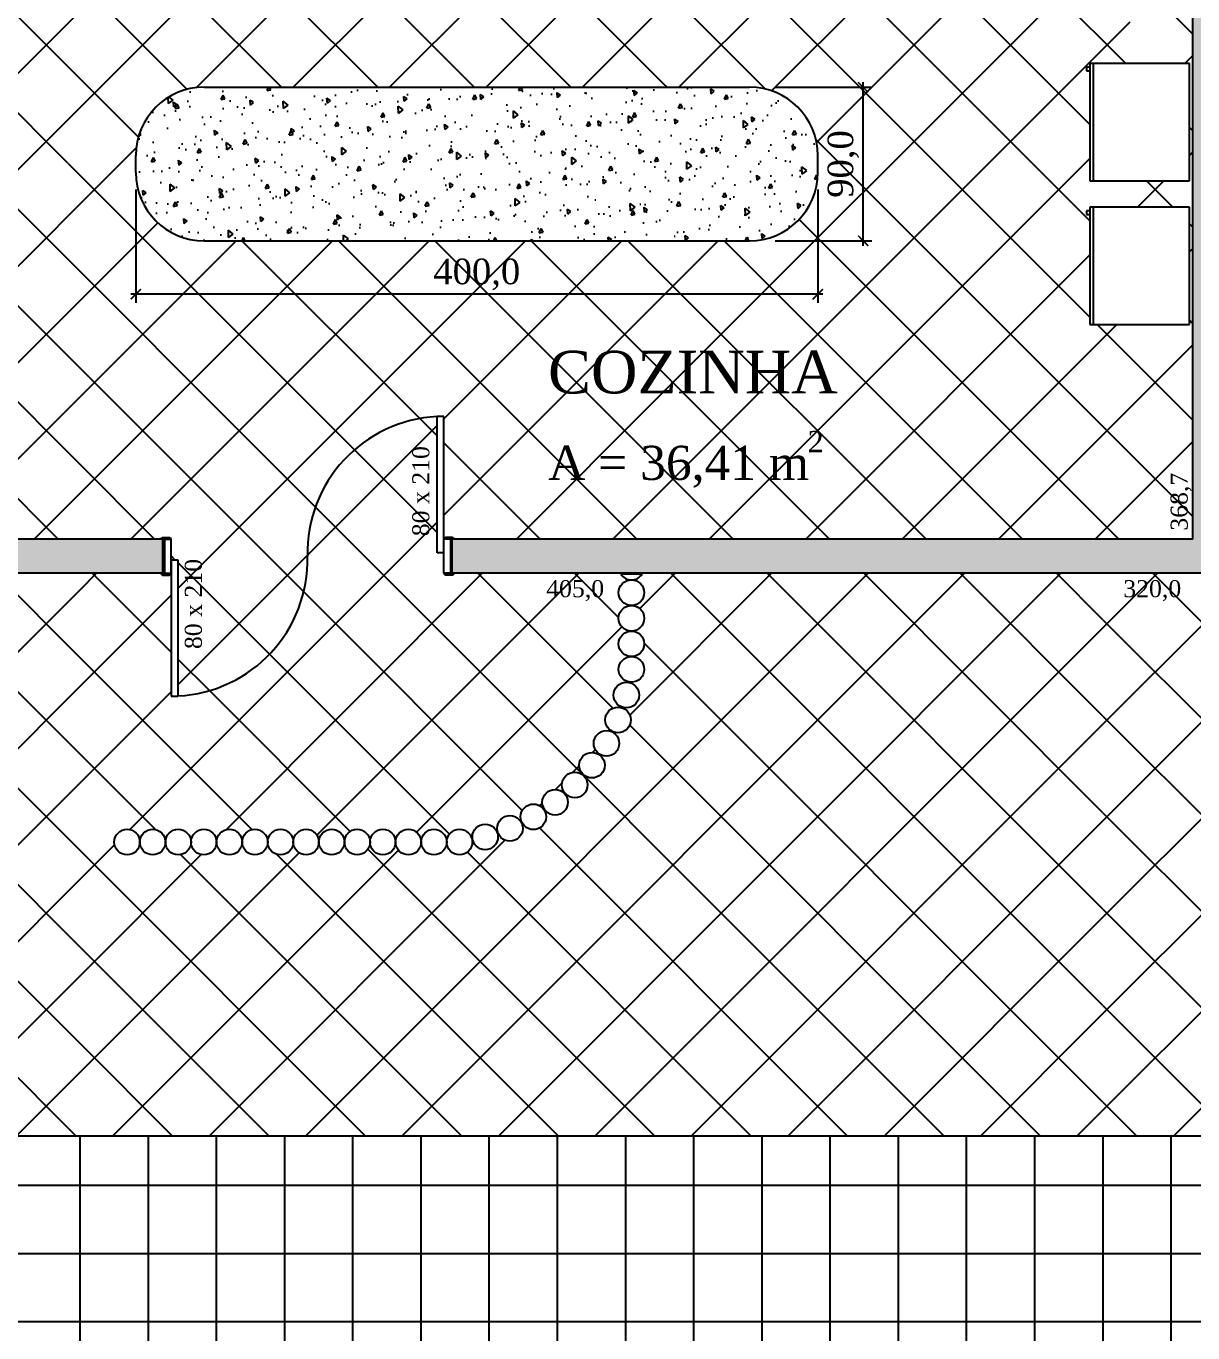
# Model space of a CAD drawing. Header units: millimetres. Extents: x 5728 to 12128, y -948 to 8052.
# Drawn here: x 7314 to 7998, y 2837 to 3603 of the extents above; entities that cross this region are included whole.
import ezdxf
from ezdxf.enums import TextEntityAlignment as Align

# ---------------------------------------------------------------- set-up
doc = ezdxf.new("R2010")
doc.units = ezdxf.units.MM
doc.header["$MEASUREMENT"] = 0
for name, color, linetype in [('001 - 0.150 Color', 1, 'Continuous'), ('004 - 0.150 Color', 4, 'Continuous'), ('005 - 0.350 Color', 5, 'Continuous'), ('007 - 0.200', 7, 'Continuous'), ('031 - 0.250 Color', 31, 'Continuous'), ('253 - 0.150 Color', 253, 'Continuous')]:
    doc.layers.add(name, color=color, linetype=linetype)
doc.styles.add('style4', font='romantic.ttf')
doc.dimstyles.new('Externa', dxfattribs={"dimtxt": 15, "dimasz": 6, "dimexe": 5, "dimexo": 15, "dimgap": 2.5, "dimtad": 1, "dimdec": 1, "dimzin": 4, "dimtxsty": 'style4', "dimblk": 'ARCHTICK', "dimcen": 6, "dimdle": 3, "dimclrd": 256, "dimclre": 256, "dimclrt": 256, "dimadec": 4, "dimazin": 1, "dimtfac": 1, "dimtdec": 1, "dimtmove": 0, "dimatfit": 3, "dimldrblk": 'ARCHTICK', "dimfxl": 1, "dimlwd": -1, "dimlwe": -1, "dimarcsym": 0})
pattern_1 = [(45, (0, 0), (-28.28421, 28.28421), []), (135, (0, 0), (-28.28421, -28.28421), [])]

# ---------------------------------------------------------------- blocks, each defined once
blk = doc.blocks.new('_ArchTick')
at = {"color": 0, "const_width": 0.15}
blk.add_lwpolyline([(-0.5, -0.5), (0.5, 0.5)], dxfattribs=at)
blk = doc.blocks.new('*D2')
at = {"layer": '007 - 0.200', "ltscale": 2.5}
for p, q in [((7378.23, 3507.28), (7378.23, 3440.94)), ((7778.23, 3507.28), (7778.23, 3440.94)), ((7781.23, 3445.94), (7375.23, 3445.94))]:
    blk.add_line(p, q, dxfattribs=at)
at = {"layer": 'Defpoints', "color": 0, "ltscale": 2.5}
for p in [(7378.23, 3522.28), (7778.23, 3522.28), (7378.23, 3445.94)]:
    blk.add_point(p, dxfattribs=at)
at = {"layer": '007 - 0.200', "ltscale": 2.5, "xscale": 6, "yscale": 6, "zscale": 6, "rotation": 180}
blk.add_blockref('_ArchTick', (7378.23, 3445.94), dxfattribs=at)
at = {"layer": '007 - 0.200', "ltscale": 2.5, "xscale": 6, "yscale": 6, "zscale": 6}
blk.add_blockref('_ArchTick', (7778.23, 3445.94), dxfattribs=at)
at = {"layer": '007 - 0.200', "ltscale": 2.5, "insert": (7578.23, 3457.53), "char_height": 15, "attachment_point": 5, "style": 'style4'}
blk.add_mtext('400,0', dxfattribs=at)
blk = doc.blocks.new('*D3')
at = {"layer": '007 - 0.200', "ltscale": 2.5}
for p, q in [((7753.23, 3567.28), (7809.88, 3567.28)), ((7804.88, 3474.28), (7804.88, 3570.28)), ((7753.23, 3477.28), (7809.88, 3477.28))]:
    blk.add_line(p, q, dxfattribs=at)
at = {"layer": 'Defpoints', "color": 0, "ltscale": 2.5}
for p in [(7738.23, 3567.28), (7804.88, 3567.28), (7738.23, 3477.28)]:
    blk.add_point(p, dxfattribs=at)
at = {"layer": '007 - 0.200', "ltscale": 2.5, "xscale": 6, "yscale": 6, "zscale": 6}
for p, rotation in [((7804.88, 3567.28), 90), ((7804.88, 3477.28), 270)]:
    blk.add_blockref('_ArchTick', p, dxfattribs=dict(at, rotation=rotation))
at = {"layer": '007 - 0.200', "ltscale": 2.5, "insert": (7793.29, 3522.28), "char_height": 15, "attachment_point": 5, "rotation": 90, "style": 'style4'}
blk.add_mtext('90,0', dxfattribs=at)

msp = doc.modelspace()

# ---------------------------------------------------------------- hatches: boundary and pattern name
at = {"layer": '005 - 0.350 Color', "ltscale": 2.5}
for points in [[(8053.63, 3302.28), (8013.23, 3302.28), (8013.23, 3671.06), (8032.7, 3690.53), (8029.36, 3693.87, -0.003026), (8029.36, 3693.87), (8022.09, 3701.14), (8005.73, 3684.78), (8002.06, 3688.45), (7991.45, 3677.85), (7998.23, 3671.06), (7998.23, 3302.28), (7563.73, 3302.28), (7563.73, 3282.28), (8053.63, 3282.28)], [(7394.13, 3302.28), (7258.23, 3302.28), (7258.23, 3350.55), (7243.23, 3350.55), (7243.23, 3302.28), (7202.83, 3302.28), (7202.83, 3282.28), (7394.13, 3282.28)]]:
    msp.add_hatch(color=256, dxfattribs=at).paths.add_polyline_path(points)
at = {"layer": '253 - 0.150 Color', "ltscale": 2.5}
h = msp.add_hatch(dxfattribs=at)
h.set_pattern_fill('NET', color=256, scale=12.5984, angle=45, style=0)
h.set_pattern_definition(pattern_1)
h.paths.add_polyline_path([(7324.98, 3737.81), (7322.15, 3740.64), (7321.66, 3740.14), (7313.88, 3747.92), (7258.3, 3692.34), (7266.08, 3684.56), (7265.58, 3684.07), (7268.16, 3681.49, -0.09902), (7268.41, 3681.24), (7272.27, 3682.28), (7292.98, 3605, 0.560267)], flags=17)
h.paths.add_polyline_path([(7688.02, 3755.28), (7444.27, 3755.28), (7411.1, 3722.11, -0.414214), (7361.61, 3722.11), (7335.44, 3748.27), (7329.22, 3742.05, -0.414214), (7329.22, 3740.64), (7326.39, 3737.81, -0.414214), (7324.98, 3737.81, -0.560267), (7292.98, 3605), (7289.12, 3603.97), (7268.71, 3680.13), (7265.58, 3677, -0.414214), (7264.17, 3677), (7258.23, 3671.06), (7258.23, 3522.59), (7378.23, 3522.59), (7378.23, 3527.28, -0.414214), (7418.23, 3567.28), (7688.02, 3567.28)])
h.paths.add_polyline_path([(7302.27, 3634.07), (7287.55, 3689.02), (7272.73, 3685.05), (7287.46, 3630.1)], flags=24)
h = msp.add_hatch(dxfattribs=at)
h.set_pattern_fill('NET', color=256, scale=12.5984, angle=45, style=0)
h.set_pattern_definition(pattern_1)
h.paths.add_polyline_path([(7998.23, 3467.88), (7996.23, 3467.84), (7996.23, 3428.16), (7937.9, 3428.16), (7937.9, 3492.74), (7935.82, 3492.74), (7935.82, 3494.83), (7937.9, 3494.83), (7937.9, 3496.91), (7996.23, 3496.91), (7996.23, 3467.84), (7998.23, 3467.88), (7998.23, 3547.1), (7996.23, 3547.1), (7996.23, 3512.39), (7937.9, 3512.39), (7937.9, 3576.97), (7935.82, 3576.97), (7935.82, 3579.06), (7937.9, 3579.06), (7937.9, 3581.14), (7996.23, 3581.14), (7996.23, 3547.1), (7998.23, 3547.1), (7998.23, 3671.06), (7992.3, 3677, -0.414214), (7990.88, 3677), (7987.76, 3680.13), (7967.35, 3603.97), (7963.49, 3605, -0.560267), (7931.49, 3737.81, -0.414214), (7930.07, 3737.81), (7927.24, 3740.64, -0.414214), (7927.24, 3742.05), (7921.02, 3748.27), (7916.55, 3743.8, -0.339454), (7838.09, 3733.47), (7835.27, 3735.1, 0.134912), (7812.2, 3741.12, -0.413629), (7810.35, 3739.28), (7705.44, 3739.28, -0.414214), (7703.59, 3741.13), (7703.59, 3755.28), (7688.02, 3755.28), (7688.02, 3567.28), (7738.23, 3567.28, -0.414214), (7778.23, 3527.28), (7778.23, 3517.28, -0.414214), (7738.23, 3477.28), (7688.02, 3477.28), (7688.02, 3302.28), (7998.23, 3302.28)])
h = msp.add_hatch(dxfattribs=at)
h.set_pattern_fill('AR-CONC', color=256, scale=0.15, angle=45, style=0)
h.set_pattern_definition([(95, (505.559, -396.484), (21.0142, 17.633007), [2.8575, -31.4325]), (40, (505.56, -396.484), (-24.00268, 16.52655), [2.286, -25.146]), (145.451, (507.31, -395.015), (-2.98832, 34.159536), [2.4285, -26.7135]), (91.1842, (500.17, -391.096), (33.21154, 24.29301), [4.28625, -47.14875]), (141.6356, (502.94, -389.07), (-1.06292, 51.42396), [3.64275, -40.07025]), (36.184, (500.17, -391.096), (-1.06284, 51.42396), [3.429, -37.719]), (66, (504.212, -389.75), (26.92808, 5.23429), [2.8575, -31.4325]), (11, (504.212, -389.75), (-12.98099, 26.09118), [2.286, -25.146]), (116.4514, (506.456, -389.313), (13.94701, 31.32547), [2.4285, -26.7135]), (82.5, (505.559, -396.484), (-8.64082, 9.296012), [0, -24.8412, 0, -25.527, 0, -25.24125]), (52.5, (505.559, -396.484), (-3.53846, 17.71305), [0, -14.5542, 0, -24.2697, 0, -9.62025]), (12.5, (499.551, -402.492), (14.98918, 13.773929), [0, -9.525, 0, -29.718, 0, -39.4335]), (2.5, (496.857, -405.186), (13.014586, 18.40836), [0, -12.3825, 0, -19.7358, 0, -28.0035])])
h.paths.add_polyline_path([(7418.23, 3567.28, 0.414214), (7378.23, 3527.28), (7378.23, 3517.28, 0.414214), (7418.23, 3477.28), (7738.23, 3477.28, 0.414214), (7778.23, 3517.28), (7778.23, 3527.28, 0.414214), (7738.23, 3567.28)])
h = msp.add_hatch(dxfattribs=at)
h.set_pattern_fill('NET', color=256, scale=12.5984, angle=45, style=0)
h.set_pattern_definition(pattern_1)
h.paths.add_polyline_path([(7688.02, 3477.28), (7418.23, 3477.28, -0.414214), (7378.23, 3517.28), (7378.23, 3522.59), (7258.23, 3522.59), (7258.23, 3302.28), (7392.93, 3302.28, -0.414214), (7393.93, 3303.28), (7398.93, 3303.28), (7398.93, 3290.28), (7402.93, 3290.28), (7402.93, 3210.38, 0.406453), (7478.96, 3292.28, -0.406905), (7554.93, 3374.18), (7554.93, 3374.28), (7558.93, 3374.28), (7558.93, 3303.28), (7563.93, 3303.28, -0.414214), (7564.93, 3302.28), (7688.02, 3302.28)])
h.paths.add_polyline_path([(7549.93, 3470.38), (7606.54, 3470.38), (7606.54, 3444.69), (7549.93, 3444.69)], flags=24)
h.paths.add_polyline_path([(7615.58, 3326.74), (7777.61, 3326.74), (7777.61, 3363.35), (7615.58, 3363.35)], flags=9)
h.paths.add_polyline_path([(7259.2, 3302.95), (7298.55, 3302.95), (7298.55, 3321.14), (7259.2, 3321.14)], flags=24)
h.paths.add_polyline_path([(7615.41, 3380.87), (7794.55, 3380.87), (7794.55, 3419.15), (7615.41, 3419.15)], flags=9)
h.paths.add_polyline_path([(7419.75, 3235.31), (7419.75, 3292.19), (7404.41, 3292.19), (7404.41, 3235.31)], flags=24)
h = msp.add_hatch(dxfattribs=at)
h.set_pattern_fill('NET', color=256, scale=12.5984, angle=45, style=0)
h.set_pattern_definition(pattern_1)
h.paths.add_polyline_path([(6878.23, 3287.28), (6443.23, 3287.28), (6443.23, 3169.78), (6443.23, 2952.28), (7228.23, 2952.28), (7345.55, 2952.28), (7345.55, 3282.28), (7255.74, 3282.28, -2.547064), (7245.53, 3282.28), (7203.33, 3282.28, -0.414214), (7202.33, 3281.28), (7198.33, 3281.28, -0.414214), (7197.33, 3282.28), (7197.33, 3298.28), (7198.03, 3298.28), (7198.03, 3302.28), (7194.57, 3304.28), (7234.57, 3373.56, 0.5601), (7118.03, 3302.28), (7118.03, 3298.28), (7118.73, 3298.28), (7118.73, 3282.28, -0.414214), (7117.73, 3281.28), (7113.73, 3281.28, -0.414214), (7112.73, 3282.28), (6898.23, 3282.28), (6898.23, 3057.28), (6878.23, 3057.28)])
h.paths.add_polyline_path([(7055.73, 3124.78, -1), (7070.73, 3124.78, -1), (7085.73, 3124.78, -1), (7100.73, 3124.78, -1), (7085.73, 3124.78, -1), (7070.73, 3124.78, -1), (7055.73, 3124.78, -1), (7040.73, 3124.78, -1)], flags=16)
h.paths.add_polyline_path([(7115.83, 3125.5, -1), (7100.83, 3125.5, -1)], flags=16)
h.paths.add_polyline_path([(7130.79, 3127.67, -1), (7115.79, 3127.67, -1)], flags=16)
h.paths.add_polyline_path([(7145.47, 3131.26, -1), (7130.47, 3131.26, -1)], flags=16)
h.paths.add_polyline_path([(7159.73, 3136.24, -1), (7144.73, 3136.24, -1)], flags=16)
h.paths.add_polyline_path([(7173.46, 3142.57, -1), (7158.46, 3142.57, -1)], flags=16)
h.paths.add_polyline_path([(7186.51, 3150.19, -1), (7171.51, 3150.19, -1)], flags=16)
h.paths.add_polyline_path([(7198.78, 3159.02, -1), (7183.78, 3159.02, -1)], flags=16)
h.paths.add_polyline_path([(7210.14, 3168.98, -1), (7195.14, 3168.98, -1)], flags=16)
h.paths.add_polyline_path([(7220.5, 3179.99, -1), (7205.5, 3179.99, -1)], flags=16)
h.paths.add_polyline_path([(7229.75, 3191.94, -1), (7214.75, 3191.94, -1)], flags=16)
h.paths.add_polyline_path([(7237.81, 3204.72, -1), (7222.81, 3204.72, -1)], flags=16)
h.paths.add_polyline_path([(7244.62, 3218.22, -1), (7229.62, 3218.22, -1)], flags=16)
h.paths.add_polyline_path([(7250.09, 3232.3, -1), (7235.09, 3232.3, -1)], flags=16)
h.paths.add_polyline_path([(7254.2, 3246.85, -1), (7239.2, 3246.85, -1)], flags=16)
h.paths.add_polyline_path([(7256.89, 3261.72, -1), (7241.89, 3261.72, -1)], flags=16)
h.paths.add_polyline_path([(7200.87, 3263.09), (7240.3, 3263.09), (7240.3, 3281.53), (7200.87, 3281.53)], flags=24)
h.paths.add_polyline_path([(6462.38, 3239.56), (6462.38, 3286.31), (6444.19, 3286.31), (6444.19, 3239.56)], flags=24)
h.paths.add_polyline_path([(6837.88, 3268.09), (6877.31, 3268.09), (6877.31, 3286.53), (6837.88, 3286.53)], flags=24)
h.paths.add_polyline_path([(6877.56, 3058.24), (6877.56, 3097.59), (6859.37, 3097.59), (6859.37, 3058.24)], flags=24)
h.paths.add_polyline_path([(6898.42, 3017.92), (6898.42, 3057.35), (6879.98, 3057.35), (6879.98, 3017.92)], flags=24)
h.paths.add_polyline_path([(6459.57, 3003.4), (6459.57, 3097.41), (6443.82, 3097.41), (6443.82, 3003.4)], flags=24)
h.paths.add_polyline_path([(7192.47, 3304.81), (7220.92, 3354.07), (7207.64, 3361.74), (7179.19, 3312.47)], flags=24)
h = msp.add_hatch(dxfattribs=at)
h.set_pattern_fill('NET', color=256, scale=12.5984, angle=45, style=0)
h.set_pattern_definition(pattern_1)
h.paths.add_polyline_path([(8358.23, 3282.28), (8143.73, 3282.28, -0.414214), (8142.73, 3281.28), (8138.73, 3281.28, -0.414214), (8137.73, 3282.28), (8137.73, 3298.28), (8138.43, 3298.28), (8138.43, 3302.28, 0.5601), (8021.9, 3373.56), (8061.9, 3304.28), (8058.43, 3302.28), (8058.43, 3298.28), (8059.13, 3298.28), (8059.13, 3282.28, -0.414214), (8058.13, 3281.28), (8054.13, 3281.28, -0.414214), (8053.13, 3282.28), (8010.93, 3282.28, -2.547064), (8000.73, 3282.28), (7945.54, 3282.28), (7945.54, 2952.28), (8028.23, 2952.28), (8358.23, 2952.28)])
h.paths.add_polyline_path([(8215.73, 3124.78, -1), (8200.73, 3124.78, -1), (8185.73, 3124.78, -1), (8170.73, 3124.78, -1), (8155.73, 3124.78, -1), (8170.73, 3124.78, -1), (8185.73, 3124.78, -1), (8200.73, 3124.78, -1)], flags=16)
h.paths.add_polyline_path([(8155.64, 3125.5, -1), (8140.64, 3125.5, -1)], flags=16)
h.paths.add_polyline_path([(8140.68, 3127.67, -1), (8125.68, 3127.67, -1)], flags=16)
h.paths.add_polyline_path([(8126, 3131.26, -1), (8111, 3131.26, -1)], flags=16)
h.paths.add_polyline_path([(8111.73, 3136.24, -1), (8096.73, 3136.24, -1)], flags=16)
h.paths.add_polyline_path([(8098.01, 3142.57, -1), (8083.01, 3142.57, -1)], flags=16)
h.paths.add_polyline_path([(8084.95, 3150.19, -1), (8069.95, 3150.19, -1)], flags=16)
h.paths.add_polyline_path([(8072.69, 3159.02, -1), (8057.69, 3159.02, -1)], flags=16)
h.paths.add_polyline_path([(8061.32, 3168.98, -1), (8046.32, 3168.98, -1)], flags=16)
h.paths.add_polyline_path([(8050.97, 3179.99, -1), (8035.97, 3179.99, -1)], flags=16)
h.paths.add_polyline_path([(8026.72, 3191.94, -1), (8041.72, 3191.94, -1)], flags=16)
h.paths.add_polyline_path([(8018.65, 3204.72, -1), (8033.65, 3204.72, -1)], flags=16)
h.paths.add_polyline_path([(8011.85, 3218.22, -1), (8026.85, 3218.22, -1)], flags=16)
h.paths.add_polyline_path([(8006.37, 3232.3, -1), (8021.37, 3232.3, -1)], flags=16)
h.paths.add_polyline_path([(8002.27, 3246.85, -1), (8017.27, 3246.85, -1)], flags=16)
h.paths.add_polyline_path([(7999.58, 3261.72, -1), (8014.58, 3261.72, -1)], flags=16)
h.paths.add_polyline_path([(7955.13, 3263.13), (7994.47, 3263.13), (7994.47, 3281.32), (7955.13, 3281.32)], flags=24)
h.paths.add_polyline_path([(8319.33, 3263.09), (8358.76, 3263.09), (8358.76, 3281.53), (8319.33, 3281.53)], flags=9)
h.paths.add_polyline_path([(8077.69, 3310.44), (8049.25, 3359.71), (8035.97, 3352.04), (8064.41, 3302.78)], flags=24)
h = msp.add_hatch(dxfattribs=at)
h.set_pattern_fill('NET', color=256, scale=12.5984, angle=45, style=0)
h.set_pattern_definition(pattern_1)
h.paths.add_polyline_path([(7945.54, 3282.28), (7675.47, 3282.28, -0.271471), (7668.93, 3278.44, -0.414214), (7676.43, 3270.94, -0.414214), (7668.93, 3263.44, -0.414214), (7676.43, 3255.94, -0.414214), (7668.93, 3248.44, -0.414214), (7676.43, 3240.94, -0.414214), (7668.93, 3233.44, -0.414214), (7676.43, 3225.94, -1), (7661.43, 3225.94, -0.414214), (7668.93, 3233.44, -0.414214), (7661.43, 3240.94, -0.414214), (7668.93, 3248.44, -0.414214), (7661.43, 3255.94, -0.414214), (7668.93, 3263.44, -0.414214), (7661.43, 3270.94, -0.414214), (7668.93, 3278.44, -0.271471), (7662.39, 3282.28), (7564.93, 3282.28, -0.414214), (7563.93, 3281.28), (7559.93, 3281.28, -0.414214), (7558.93, 3282.28), (7558.93, 3294.28), (7554.93, 3294.28), (7554.93, 3374.18, 0.406583), (7478.96, 3292.36, -0.406774), (7402.93, 3210.38), (7402.93, 3210.28), (7398.93, 3210.28), (7398.93, 3282.28, -0.414214), (7397.93, 3281.28), (7393.93, 3281.28, -0.414214), (7392.93, 3282.28), (7345.55, 3282.28), (7345.55, 2952.28), (7945.54, 2952.28)])
h.paths.add_polyline_path([(7646.8, 3182.55, -1), (7661.8, 3182.55, -1)], flags=16)
h.paths.add_polyline_path([(7638.3, 3169.77, -1), (7653.3, 3169.77, -1)], flags=16)
h.paths.add_polyline_path([(7653.56, 3196.33, -1), (7668.56, 3196.33, -1)], flags=16)
h.paths.add_polyline_path([(7628.2, 3158.21, -1), (7643.2, 3158.21, -1)], flags=16)
h.paths.add_polyline_path([(7658.47, 3210.88, -1), (7673.47, 3210.88, -1)], flags=16)
h.paths.add_polyline_path([(7616.68, 3148.06, -1), (7631.68, 3148.06, -1)], flags=16)
h.paths.add_polyline_path([(7603.93, 3139.51, -1), (7618.93, 3139.51, -1)], flags=16)
h.paths.add_polyline_path([(7590.18, 3132.69, -1), (7605.18, 3132.69, -1)], flags=16)
h.paths.add_polyline_path([(7575.65, 3127.73, -1), (7590.65, 3127.73, -1)], flags=16)
h.paths.add_polyline_path([(7560.6, 3124.7, -1), (7545.6, 3124.7, -1), (7530.6, 3124.7, -1), (7515.6, 3124.7, -1), (7500.6, 3124.7, -1), (7485.6, 3124.7, -1), (7470.6, 3124.7, -1), (7455.6, 3124.7, -1), (7440.6, 3124.7, -1), (7425.6, 3124.7, -1), (7410.6, 3124.7, -1), (7395.6, 3124.7, -1), (7380.6, 3124.7, -1), (7365.6, 3124.7, -1), (7380.6, 3124.7, -1), (7395.6, 3124.7, -1), (7410.6, 3124.7, -1), (7425.6, 3124.7, -1), (7440.6, 3124.7, -1), (7455.6, 3124.7, -1), (7470.6, 3124.7, -1), (7485.6, 3124.7, -1), (7500.6, 3124.7, -1), (7515.6, 3124.7, -1), (7530.6, 3124.7, -1), (7545.6, 3124.7, -1), (7560.6, 3124.7, -1), (7575.6, 3124.7, -1)], flags=16)
h.paths.add_polyline_path([(7616.57, 3263.09), (7656, 3263.09), (7656, 3281.53), (7616.57, 3281.53)], flags=24)
h.paths.add_polyline_path([(7552.85, 3301.46), (7552.85, 3358.35), (7537.52, 3358.35), (7537.52, 3301.46)], flags=24)
h = msp.add_hatch(dxfattribs=at)
h.set_pattern_fill('NET', color=256, scale=12.5984, style=0)
h.set_pattern_definition([(0, (505.56, -396.484), (0, 39.99992), []), (90, (505.56, -396.484), (-39.99992, 2e-15), [])])
h.paths.add_polyline_path([(7228.23, 1652.28), (8028.23, 1652.28), (8028.23, 2952.28), (7228.23, 2952.28)])
h.paths.add_polyline_path([(7570.97, 2401.58), (7710.24, 2401.58), (7710.24, 2449.62), (7570.97, 2449.62)], flags=24)
h.paths.add_polyline_path([(7555.9, 2298.15), (7718.01, 2298.15), (7718.01, 2335.02), (7555.9, 2335.02)], flags=24)
h.paths.add_polyline_path([(7712.5, 2321.63), (7727.99, 2321.63), (7727.99, 2340.38), (7712.5, 2340.38)], flags=24)
h.paths.add_polyline_path([(7567.45, 2352.32), (7713.75, 2352.32), (7713.75, 2390.6), (7567.45, 2390.6)], flags=24)

# ---------------------------------------------------------------- linework, layer by layer
at = {"layer": '001 - 0.150 Color'}
for p, q in [((7935.82, 3579.06), (7935.82, 3576.97)), ((7937.9, 3579.06), (7935.82, 3579.06)), ((7996.23, 3581.14), (7937.9, 3581.14)), ((7937.9, 3581.14), (7937.9, 3512.39)), ((7939.98, 3512.39), (7939.98, 3581.14)), ((7996.23, 3512.39), (7996.23, 3581.14)), ((7935.82, 3576.97), (7937.9, 3576.97)), ((7937.9, 3512.39), (7996.23, 3512.39)), ((7935.82, 3494.83), (7935.82, 3492.74)), ((7937.9, 3494.83), (7935.82, 3494.83)), ((7937.9, 3496.91), (7937.9, 3428.16)), ((7996.23, 3496.91), (7937.9, 3496.91)), ((7939.98, 3428.16), (7939.98, 3496.91)), ((7996.23, 3428.16), (7996.23, 3496.91)), ((7935.82, 3492.74), (7937.9, 3492.74)), ((7937.9, 3428.16), (7996.23, 3428.16)), ((7554.93, 3294.28), (7554.93, 3374.28)), ((7558.93, 3374.28), (7554.93, 3374.28)), ((7558.93, 3294.28), (7558.93, 3374.28)), ((7393.93, 3303.28), (7397.93, 3303.28)), ((7563.93, 3303.28), (7559.93, 3303.28)), ((7395.13, 3302.28), (7395.13, 3282.28)), ((7562.73, 3302.28), (7562.73, 3282.28)), ((7398.93, 3290.28), (7402.93, 3290.28)), ((7398.93, 3290.28), (7398.93, 3210.28)), ((7402.93, 3290.28), (7402.93, 3210.28)), ((7558.93, 3294.28), (7554.93, 3294.28)), ((7393.63, 3282.28), (7393.63, 3282.28)), ((7393.93, 3281.28), (7397.93, 3281.28)), ((7394.13, 3282.28), (7399.63, 3282.28)), ((7399.63, 3282.28), (7399.63, 3282.28)), ((7558.23, 3282.28), (7558.23, 3282.28)), ((7563.73, 3282.28), (7558.93, 3282.28)), ((7563.93, 3281.28), (7559.93, 3281.28)), ((7564.23, 3282.28), (7564.23, 3282.28)), ((7398.93, 3210.28), (7402.93, 3210.28))]:
    msp.add_line(p, q, dxfattribs=at)
at = {"layer": '001 - 0.150 Color', "ltscale": 2.5}
for p, q in [((7418.23, 3567.28), (7738.23, 3567.28)), ((7378.23, 3517.28), (7378.23, 3527.28)), ((7778.23, 3517.28), (7778.23, 3527.28)), ((7418.23, 3477.28), (7738.23, 3477.28)), ((7394.13, 3302.28), (7398.93, 3302.28)), ((7398.93, 3282.28), (7398.93, 3302.28)), ((7563.73, 3302.28), (7558.93, 3302.28)), ((7558.93, 3282.28), (7558.93, 3302.28))]:
    msp.add_line(p, q, dxfattribs=at)
for centre, start, end in [((7418.23, 3527.28), 90, 180), ((7738.23, 3527.28), 0, 90), ((7418.23, 3517.28), 180, 270), ((7738.23, 3517.28), 270, 0)]:
    msp.add_arc(centre, 40, start, end, dxfattribs=at)
at = {"layer": '001 - 0.150 Color'}
for centre, start, end in [((7393.93, 3302.28), 90, 180), ((7397.93, 3302.28), 360, 90), ((7559.93, 3302.28), 90, 180), ((7559.93, 3302.28), 180, 180), ((7563.93, 3302.28), 0, 90), ((7397.93, 3302.28), 359.9999999999999, 1.03998432342695e-10), ((7393.93, 3282.28), 180, 270), ((7397.93, 3282.28), 270, 360), ((7559.93, 3282.28), 180, 270), ((7563.93, 3282.28), 270, 0)]:
    msp.add_arc(centre, 1, start, end, dxfattribs=at)
at = {"layer": '004 - 0.150 Color', "ltscale": 2.5}
for centre, radius, start, end in [((7558.93, 3294.28), 80, 92.86598, 181.43254), ((7398.89, 3290.36), 80.09, 272.89162, 1.36932)]:
    msp.add_arc(centre, radius, start, end, dxfattribs=at)
at = {"layer": '005 - 0.350 Color', "ltscale": 2.5}
for p, q in [((7998.23, 3302.28), (7998.23, 3671.06)), ((7394.13, 3302.28), (7258.23, 3302.28)), ((7998.23, 3302.28), (7563.73, 3302.28)), ((7394.13, 3282.28), (7202.83, 3282.28)), ((8053.63, 3282.28), (7563.73, 3282.28))]:
    msp.add_line(p, q, dxfattribs=at)
at = {"layer": '005 - 0.350 Color'}
for p, q in [((7394.13, 3282.28), (7394.13, 3302.28)), ((7563.73, 3282.28), (7563.73, 3302.28))]:
    msp.add_line(p, q, dxfattribs=at)
at = {"layer": '031 - 0.250 Color', "ltscale": 2.5}
msp.add_line((7675.17, 3281.78), (7662.69, 3281.78), dxfattribs=at)
for centre in [(7668.93, 3270.94), (7668.93, 3255.94), (7668.93, 3240.94), (7668.93, 3225.94), (7665.97, 3210.88), (7661.06, 3196.33), (7654.3, 3182.55), (7645.8, 3169.77), (7635.7, 3158.21), (7624.18, 3148.06), (7611.43, 3139.51), (7583.15, 3127.73), (7597.68, 3132.69), (7373.1, 3124.7), (7388.1, 3124.7), (7403.1, 3124.7), (7418.1, 3124.7), (7433.1, 3124.7), (7448.1, 3124.7), (7463.1, 3124.7), (7478.1, 3124.7), (7493.1, 3124.7), (7508.1, 3124.7), (7523.1, 3124.7), (7538.1, 3124.7), (7553.1, 3124.7), (7568.1, 3124.7)]:
    msp.add_circle(centre, 7.5, dxfattribs=at)
msp.add_arc((7668.93, 3285.94), 7.5, 213.72795, 326.27205, dxfattribs=at)
at = {"layer": '253 - 0.150 Color', "ltscale": 2.5}
msp.add_line((8028.23, 2952.28), (7228.23, 2952.28), dxfattribs=at)

# ---------------------------------------------------------------- texts
at = {"layer": '007 - 0.200', "ltscale": 2.5, "style": 'style4'}
for s, height, p in [('COZINHA', 25, (7704.98, 3412.77)), ('2', 12.5, (7777.04, 3365.81)), ('A = 36,41 m', 20, (7696.6, 3357.07))]:
    msp.add_text(s, height=height, dxfattribs=at).set_placement(p, align=Align.TOP_CENTER)
for s, p in [('80 x 210', (7553.39, 3304.01)), ('368,7', (7998.23, 3307.28))]:
    msp.add_text(s, height=10, rotation=90, dxfattribs=at).set_placement(p, align=Align.BOTTOM_LEFT)
msp.add_text('80 x 210', height=10, rotation=90, dxfattribs=at).set_placement((7406.98, 3237.86), align=Align.TOP_LEFT)
for s, p in [('405,0', (7652.93, 3278.28)), ('320,0', (7991.44, 3278.28))]:
    msp.add_text(s, height=10, dxfattribs=at).set_placement(p, align=Align.TOP_RIGHT)

# ---------------------------------------------------------------- dimensions: what is measured, and where the dimension line sits
at = {"layer": '007 - 0.200', "ltscale": 2.5}
dim = msp.add_linear_dim(base=(7804.88, 3567.28), p1=(7738.23, 3477.28), p2=(7738.23, 3567.28), angle=90, dimstyle='Externa', dxfattribs=at)
dim.commit()
dim.dimension.update_dxf_attribs({"geometry": '*D3', "text_midpoint": (7793.29, 3522.28)})
dim = msp.add_linear_dim(base=(7378.23, 3445.94), p1=(7778.23, 3522.28), p2=(7378.23, 3522.28), dimstyle='Externa', dxfattribs=at)
dim.commit()
dim.dimension.update_dxf_attribs({"geometry": '*D2', "text_midpoint": (7578.23, 3457.53)})

doc.saveas('drawing.dxf')
